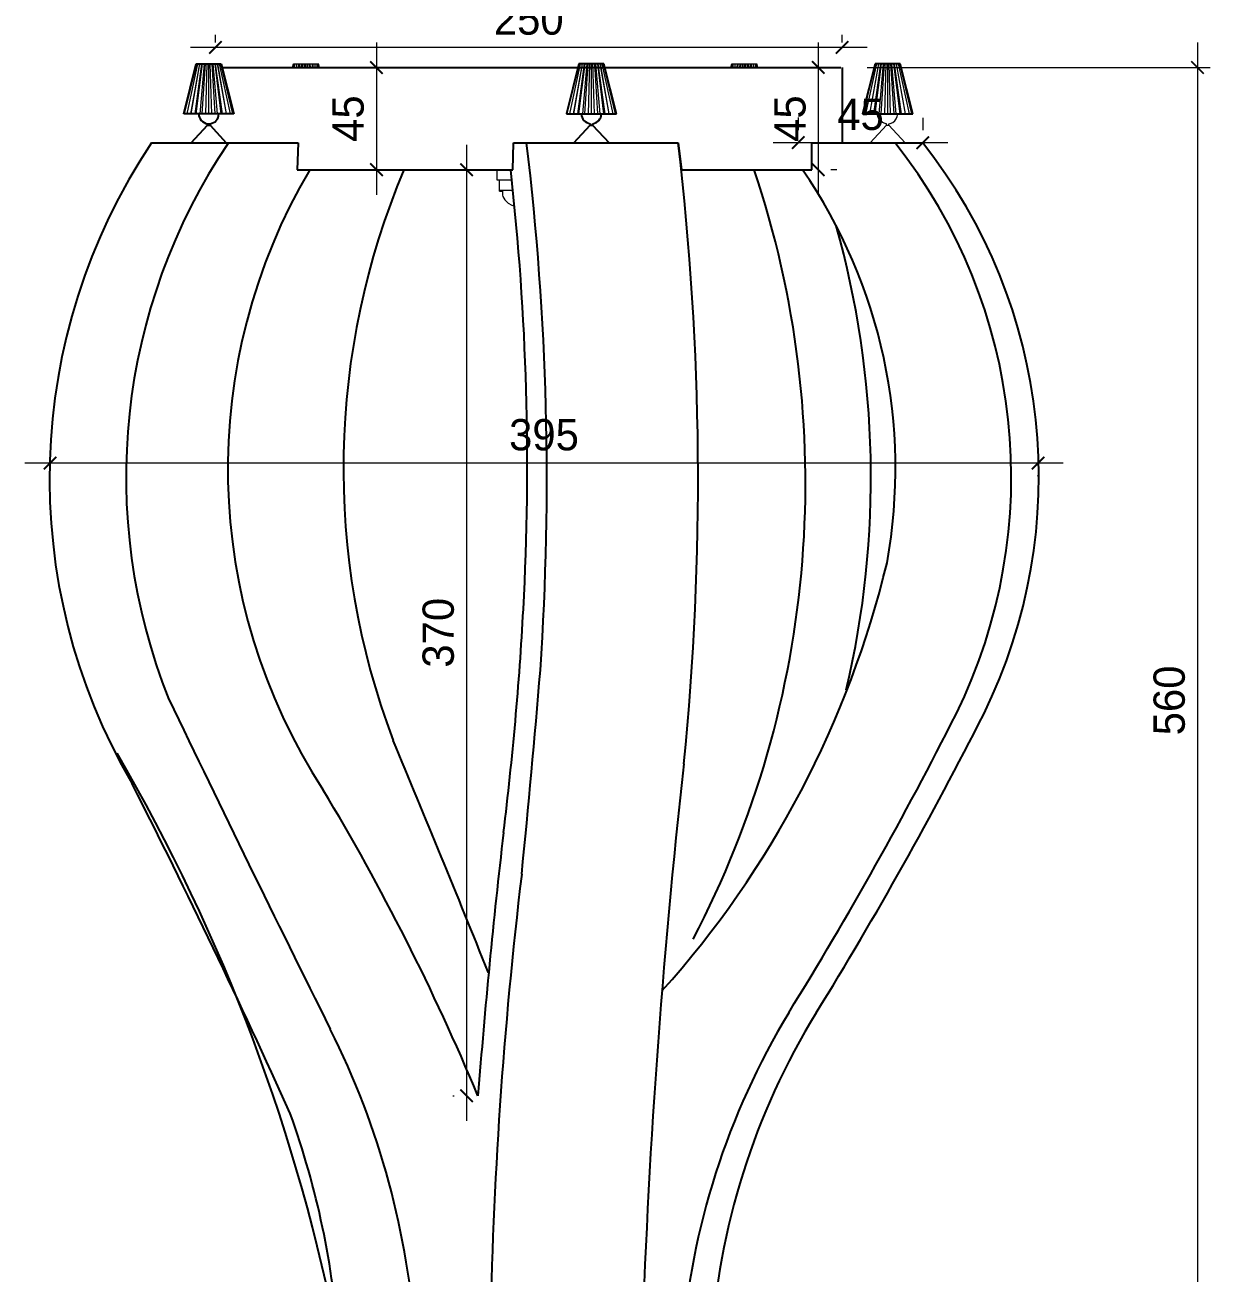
# Model space of a CAD drawing. Header units: inches. Extents: x -291016 to -124071, y 25078 to 137196.
# Drawn here: x -206660.2 to -206186.8, y 42415.9 to 42914.5 of the extents above; entities that cross this region are included whole.
import ezdxf

# ---------------------------------------------------------------- set-up
doc = ezdxf.new("R2010")
doc.units = ezdxf.units.IN
doc.header["$MEASUREMENT"] = 0
doc.layers.add('Interior - Lamp', color=7, linetype='Continuous')
doc.layers.add('Interior - Lamp_Pen_No__77', color=7, linetype='Continuous', lineweight=20, true_color=0xffeb28)
doc.dimstyles.get("Standard").update_dxf_attribs({"dimtxt": 0.18, "dimasz": 0.18, "dimexe": 0.18, "dimexo": 0.0625, "dimgap": 0.09, "dimtad": 0, "dimtih": 1, "dimtoh": 1, "dimdec": 4, "dimzin": 0, "dimdsep": 46, "dimtxsty": 'Standard', "dimcen": 0.09, "dimadec": 0, "dimazin": 0, "dimtfac": 1, "dimtdec": 4, "dimtofl": 0, "dimtmove": 0, "dimatfit": 3, "dimfxl": 1, "dimtolj": 1, "dimtzin": 0, "dimarcsym": 0})

# ---------------------------------------------------------------- blocks, each defined once
blk = doc.blocks.new('Section Elem_145')
at = {"layer": 'Interior - Lamp_Pen_No__77', "linetype": 'Continuous'}
for p, q in [((9048.2, 10442), (9098.2, 10642)), ((9051.6, 10442), (9099.9, 10642)), ((9061.6, 10442), (9104.9, 10642)), ((9076.8, 10442), (9112.5, 10642)), ((9077.5, 10442), (9112.8, 10642)), ((9093.4, 10442), (9120.8, 10642)), ((9098.2, 10642), (9099.9, 10642)), ((9098.2, 10442), (9123.2, 10642)), ((9099.9, 10642), (9104.9, 10642)), ((9104.9, 10642), (9112.5, 10642)), ((9112.5, 10642), (9112.8, 10642)), ((9112.8, 10642), (9120.8, 10642)), ((9113.7, 10442), (9130.9, 10642)), ((9120.8, 10642), (9123.2, 10642)), ((9122.3, 10442), (9135.2, 10642)), ((9123.2, 10642), (9130.9, 10642)), ((9130.9, 10642), (9135.2, 10642)), ((9135.2, 10642), (9142.3, 10642)), ((9136.4, 10442), (9142.3, 10642)), ((9142.3, 10642), (9148.2, 10642)), ((9148.2, 10642), (9154, 10642)), ((9148.2, 10442), (9148.2, 10642)), ((9154, 10642), (9161.1, 10642)), ((9159.9, 10442), (9154, 10642)), ((9161.1, 10642), (9165.4, 10642)), ((9174.1, 10442), (9161.1, 10642)), ((9165.4, 10642), (9173.2, 10642)), ((9182.6, 10442), (9165.4, 10642)), ((9173.2, 10642), (9175.6, 10642)), ((9198.2, 10442), (9173.2, 10642)), ((9175.6, 10642), (9183.5, 10642)), ((9203, 10442), (9175.6, 10642)), ((9183.5, 10642), (9183.9, 10642)), ((9218.9, 10442), (9183.5, 10642)), ((9183.9, 10642), (9191.5, 10642)), ((9219.6, 10442), (9183.9, 10642)), ((9191.5, 10642), (9196.5, 10642)), ((9234.8, 10442), (9191.5, 10642)), ((9196.5, 10642), (9198.2, 10642)), ((9244.8, 10442), (9196.5, 10642)), ((9248.2, 10442), (9198.2, 10642)), ((9048.2, 10442), (9051.6, 10442)), ((9051.6, 10442), (9061.6, 10442)), ((9061.6, 10442), (9076.8, 10442)), ((9076.8, 10442), (9077.5, 10442)), ((9077.5, 10442), (9093.4, 10442)), ((9093.4, 10442), (9098.2, 10442)), ((9098.2, 10442), (9113.7, 10442)), ((9109.5, 10431.7), (9108.2, 10442)), ((9113.5, 10422), (9109.5, 10431.7)), ((9119.9, 10413.7), (9113.5, 10422)), ((9113.7, 10442), (9122.3, 10442)), ((9122.3, 10442), (9136.4, 10442)), ((9136.4, 10442), (9148.2, 10442)), ((9148.2, 10442), (9159.9, 10442)), ((9159.9, 10442), (9174.1, 10442)), ((9174.1, 10442), (9182.6, 10442)), ((9176.5, 10413.7), (9182.8, 10422)), ((9182.6, 10442), (9198.2, 10442)), ((9182.8, 10422), (9186.8, 10431.7)), ((9186.8, 10431.7), (9188.2, 10442)), ((9198.2, 10442), (9203, 10442)), ((9203, 10442), (9218.9, 10442)), ((9218.9, 10442), (9219.6, 10442)), ((9219.6, 10442), (9234.8, 10442)), ((9234.8, 10442), (9244.8, 10442)), ((9244.8, 10442), (9248.2, 10442)), ((9078.2, 10326.2), (9143.2, 10396.2)), ((9128.2, 10407.4), (9119.9, 10413.7)), ((9137.8, 10403.4), (9128.2, 10407.4)), ((9143.2, 10402.7), (9137.8, 10403.4)), ((9143.2, 10396.2), (9143.2, 10402.7)), ((9143.2, 10396.2), (9143.3, 10396.2)), ((9143.3, 10396.2), (9143.8, 10396.2)), ((9143.8, 10396.2), (9144.6, 10396.2)), ((9144.6, 10396.2), (9145.7, 10396.2)), ((9145.7, 10396.2), (9146.9, 10396.2)), ((9146.9, 10396.2), (9148.2, 10396.2)), ((9148.2, 10396.2), (9149.5, 10396.2)), ((9149.5, 10396.2), (9150.7, 10396.2)), ((9150.7, 10396.2), (9151.7, 10396.2)), ((9151.7, 10396.2), (9152.5, 10396.2)), ((9152.5, 10396.2), (9153, 10396.2)), ((9153, 10396.2), (9153.2, 10396.2)), ((9153.2, 10402.7), (9158.5, 10403.4)), ((9153.2, 10396.2), (9153.2, 10402.7)), ((9218, 10326.3), (9153.2, 10396.2)), ((9158.5, 10403.4), (9168.2, 10407.4)), ((9168.2, 10407.4), (9176.5, 10413.7)), ((9078.2, 10326.2), (9080.6, 10326.2)), ((9080.6, 10326.2), (9087.5, 10326.2)), ((9087.5, 10326.2), (9098.7, 10326.2)), ((9098.7, 10326.2), (9113.2, 10326.2)), ((9113.2, 10326.2), (9130.1, 10326.2)), ((9130.1, 10326.2), (9148.2, 10326.2)), ((9148.2, 10326.2), (9166.3, 10326.2)), ((9166.3, 10326.2), (9183.2, 10326.2)), ((9183.2, 10326.2), (9183.3, 10326.2))]:
    blk.add_line(p, q, dxfattribs=at)
blk = doc.blocks.new('Section Elem_146')
at = {"layer": 'Interior - Lamp_Pen_No__77', "linetype": 'Continuous'}
for p, q in [((9482.7, 10627.1), (9486.4, 10642)), ((9484.5, 10627.1), (9488.1, 10642)), ((9486.4, 10642), (9488.1, 10642)), ((9488.1, 10642), (9493.1, 10642)), ((9489.9, 10627.1), (9493.1, 10642)), ((9493.1, 10642), (9500.7, 10642)), ((9498, 10627.1), (9500.7, 10642)), ((9498.4, 10627.1), (9501.1, 10642)), ((9500.7, 10642), (9501.1, 10642)), ((9501.1, 10642), (9509, 10642)), ((9507, 10627.1), (9509, 10642)), ((9509, 10642), (9511.4, 10642)), ((9509.5, 10627.1), (9511.4, 10642)), ((9511.4, 10642), (9519.2, 10642)), ((9517.9, 10627.1), (9519.2, 10642)), ((9519.2, 10642), (9523.5, 10642)), ((9522.5, 10627.1), (9523.5, 10642)), ((9523.5, 10642), (9530.5, 10642)), ((9530.1, 10627.1), (9530.5, 10642)), ((9530.5, 10642), (9536.4, 10642)), ((9536.4, 10642), (9542.3, 10642)), ((9536.4, 10627.1), (9536.4, 10642)), ((9542.3, 10642), (9549.4, 10642)), ((9542.7, 10627.1), (9542.3, 10642)), ((9549.4, 10642), (9553.6, 10642)), ((9550.3, 10627.1), (9549.4, 10642)), ((9553.6, 10642), (9561.4, 10642)), ((9554.9, 10627.1), (9553.6, 10642)), ((9561.4, 10642), (9563.8, 10642)), ((9563.3, 10627.1), (9561.4, 10642)), ((9563.8, 10642), (9571.8, 10642)), ((9565.9, 10627.1), (9563.8, 10642)), ((9571.8, 10642), (9572.1, 10642)), ((9574.4, 10627.1), (9571.8, 10642)), ((9572.1, 10642), (9579.7, 10642)), ((9574.8, 10627.1), (9572.1, 10642)), ((9579.7, 10642), (9584.7, 10642)), ((9583, 10627.1), (9579.7, 10642)), ((9584.7, 10642), (9586.4, 10642)), ((9588.3, 10627.1), (9584.7, 10642)), ((9590.2, 10627.1), (9586.4, 10642))]:
    blk.add_line(p, q, dxfattribs=at)
blk = doc.blocks.new('Section Elem_147')
at = {"layer": 'Interior - Lamp_Pen_No__77', "linetype": 'Continuous'}
for p, q in [((10576.8, 10442), (10626.8, 10642)), ((10580.3, 10442), (10628.6, 10642)), ((10590.2, 10442), (10633.5, 10642)), ((10605.4, 10442), (10641.1, 10642)), ((10606.1, 10442), (10641.5, 10642)), ((10622.1, 10442), (10649.5, 10642)), ((10626.8, 10642), (10628.6, 10642)), ((10626.8, 10442), (10651.8, 10642)), ((10628.6, 10642), (10633.5, 10642)), ((10633.5, 10642), (10641.1, 10642)), ((10641.1, 10642), (10641.5, 10642)), ((10641.5, 10642), (10649.5, 10642)), ((10642.4, 10442), (10659.6, 10642)), ((10649.5, 10642), (10651.8, 10642)), ((10651, 10442), (10663.9, 10642)), ((10651.8, 10642), (10659.6, 10642)), ((10659.6, 10642), (10663.9, 10642)), ((10663.9, 10642), (10671, 10642)), ((10665.1, 10442), (10671, 10642)), ((10671, 10642), (10676.8, 10642)), ((10676.8, 10642), (10682.7, 10642)), ((10676.8, 10442), (10676.8, 10642)), ((10682.7, 10642), (10689.8, 10642)), ((10688.6, 10442), (10682.7, 10642)), ((10689.8, 10642), (10694.1, 10642)), ((10702.7, 10442), (10689.8, 10642)), ((10694.1, 10642), (10701.8, 10642)), ((10711.3, 10442), (10694.1, 10642)), ((10701.8, 10642), (10704.2, 10642)), ((10726.8, 10442), (10701.8, 10642)), ((10704.2, 10642), (10712.2, 10642)), ((10731.6, 10442), (10704.2, 10642)), ((10712.2, 10642), (10712.6, 10642)), ((10747.6, 10442), (10712.2, 10642)), ((10712.6, 10642), (10720.2, 10642)), ((10748.3, 10442), (10712.6, 10642)), ((10720.2, 10642), (10725.1, 10642)), ((10763.5, 10442), (10720.2, 10642)), ((10725.1, 10642), (10726.8, 10642)), ((10773.4, 10442), (10725.1, 10642)), ((10776.8, 10442), (10726.8, 10642)), ((10576.8, 10442), (10580.3, 10442)), ((10580.3, 10442), (10590.2, 10442)), ((10590.2, 10442), (10605.4, 10442)), ((10605.4, 10442), (10606.1, 10442)), ((10606.1, 10442), (10622.1, 10442)), ((10622.1, 10442), (10626.8, 10442)), ((10626.8, 10442), (10642.4, 10442)), ((10638.2, 10431.7), (10636.8, 10442)), ((10642.2, 10422), (10638.2, 10431.7)), ((10648.6, 10413.7), (10642.2, 10422)), ((10642.4, 10442), (10651, 10442)), ((10651, 10442), (10665.1, 10442)), ((10665.1, 10442), (10676.8, 10442)), ((10676.8, 10442), (10688.6, 10442)), ((10688.6, 10442), (10702.7, 10442)), ((10702.7, 10442), (10711.3, 10442)), ((10705.1, 10413.7), (10711.5, 10422)), ((10711.3, 10442), (10726.8, 10442)), ((10711.5, 10422), (10715.5, 10431.7)), ((10715.5, 10431.7), (10716.8, 10442)), ((10726.8, 10442), (10731.6, 10442)), ((10731.6, 10442), (10747.6, 10442)), ((10747.6, 10442), (10748.3, 10442)), ((10748.3, 10442), (10763.5, 10442)), ((10763.5, 10442), (10773.4, 10442)), ((10773.4, 10442), (10776.8, 10442)), ((10606.9, 10326.3), (10671.8, 10396.2)), ((10656.8, 10407.4), (10648.6, 10413.7)), ((10666.5, 10403.4), (10656.8, 10407.4)), ((10671.9, 10402.7), (10666.5, 10403.4)), ((10671.8, 10396.2), (10671.8, 10402.7)), ((10671.8, 10396.2), (10672, 10396.2)), ((10672, 10396.2), (10672.5, 10396.2)), ((10672.5, 10396.2), (10673.3, 10396.2)), ((10673.3, 10396.2), (10674.3, 10396.2)), ((10674.3, 10396.2), (10675.6, 10396.2)), ((10675.6, 10396.2), (10676.8, 10396.2)), ((10676.8, 10396.2), (10678.1, 10396.2)), ((10678.1, 10396.2), (10679.3, 10396.2)), ((10679.3, 10396.2), (10680.4, 10396.2)), ((10680.4, 10396.2), (10681.2, 10396.2)), ((10681.2, 10396.2), (10681.7, 10396.2)), ((10681.7, 10396.2), (10681.8, 10396.2)), ((10681.8, 10402.7), (10687.2, 10403.4)), ((10681.8, 10396.2), (10681.8, 10402.7)), ((10746.8, 10326.2), (10681.8, 10396.2)), ((10687.2, 10403.4), (10696.8, 10407.4)), ((10696.8, 10407.4), (10705.1, 10413.7)), ((10616.4, 10326.2), (10627.4, 10326.2)), ((10627.4, 10326.2), (10641.8, 10326.2)), ((10641.8, 10326.2), (10658.7, 10326.2)), ((10658.7, 10326.2), (10676.8, 10326.2)), ((10676.8, 10326.2), (10695, 10326.2)), ((10695, 10326.2), (10711.8, 10326.2)), ((10711.8, 10326.2), (10726.3, 10326.2)), ((10726.3, 10326.2), (10737.5, 10326.2)), ((10737.5, 10326.2), (10744.5, 10326.2)), ((10744.5, 10326.2), (10745.1, 10326.2))]:
    blk.add_line(p, q, dxfattribs=at)
blk = doc.blocks.new('Section Elem_148')
at = {"layer": 'Interior - Lamp_Pen_No__77', "linetype": 'Continuous'}
for p, q in [((11760.2, 10442), (11810.2, 10642)), ((11763.6, 10442), (11811.9, 10642)), ((11773.6, 10442), (11816.9, 10642)), ((11788.8, 10442), (11824.5, 10642)), ((11789.5, 10442), (11824.8, 10642)), ((11805.4, 10442), (11832.8, 10642)), ((11810.2, 10642), (11811.9, 10642)), ((11810.2, 10442), (11835.2, 10642)), ((11811.9, 10642), (11816.9, 10642)), ((11816.9, 10642), (11824.5, 10642)), ((11824.5, 10642), (11824.8, 10642)), ((11824.8, 10642), (11832.8, 10642)), ((11825.7, 10442), (11843, 10642)), ((11832.8, 10642), (11835.2, 10642)), ((11834.3, 10442), (11847.2, 10642)), ((11835.2, 10642), (11843, 10642)), ((11843, 10642), (11847.2, 10642)), ((11847.2, 10642), (11854.3, 10642)), ((11848.4, 10442), (11854.3, 10642)), ((11854.3, 10642), (11860.2, 10642)), ((11860.2, 10642), (11866.1, 10642)), ((11860.2, 10442), (11860.2, 10642)), ((11866.1, 10642), (11873.1, 10642)), ((11871.9, 10442), (11866.1, 10642)), ((11873.1, 10642), (11877.4, 10642)), ((11886.1, 10442), (11873.1, 10642)), ((11877.4, 10642), (11885.2, 10642)), ((11894.6, 10442), (11877.4, 10642)), ((11885.2, 10642), (11887.6, 10642)), ((11910.2, 10442), (11885.2, 10642)), ((11887.6, 10642), (11895.5, 10642)), ((11915, 10442), (11887.6, 10642)), ((11895.5, 10642), (11895.9, 10642)), ((11930.9, 10442), (11895.5, 10642)), ((11895.9, 10642), (11903.5, 10642)), ((11931.6, 10442), (11895.9, 10642)), ((11903.5, 10642), (11908.5, 10642)), ((11946.8, 10442), (11903.5, 10642)), ((11908.5, 10642), (11910.2, 10642)), ((11956.8, 10442), (11908.5, 10642)), ((11960.2, 10442), (11910.2, 10642)), ((11760.2, 10442), (11763.6, 10442)), ((11763.6, 10442), (11773.6, 10442)), ((11773.6, 10442), (11788.8, 10442)), ((11788.8, 10442), (11789.5, 10442)), ((11789.5, 10442), (11805.4, 10442)), ((11805.4, 10442), (11810.2, 10442)), ((11810.2, 10442), (11825.7, 10442)), ((11821.5, 10431.7), (11820.2, 10442)), ((11825.5, 10422), (11821.5, 10431.7)), ((11831.9, 10413.7), (11825.5, 10422)), ((11825.7, 10442), (11834.3, 10442)), ((11834.3, 10442), (11848.4, 10442)), ((11848.4, 10442), (11860.2, 10442)), ((11860.2, 10442), (11871.9, 10442)), ((11871.9, 10442), (11886.1, 10442)), ((11886.1, 10442), (11894.6, 10442)), ((11888.5, 10413.7), (11894.8, 10422)), ((11894.6, 10442), (11910.2, 10442)), ((11894.8, 10422), (11898.8, 10431.7)), ((11898.8, 10431.7), (11900.2, 10442)), ((11910.2, 10442), (11915, 10442)), ((11915, 10442), (11930.9, 10442)), ((11930.9, 10442), (11931.6, 10442)), ((11931.6, 10442), (11946.8, 10442)), ((11946.8, 10442), (11956.8, 10442)), ((11956.8, 10442), (11960.2, 10442)), ((11790.3, 10326.3), (11855.2, 10396.2)), ((11840.2, 10407.4), (11831.9, 10413.7)), ((11849.8, 10403.4), (11840.2, 10407.4)), ((11855.2, 10402.7), (11849.8, 10403.4)), ((11855.2, 10396.2), (11855.2, 10402.7)), ((11855.2, 10396.2), (11855.4, 10396.2)), ((11855.4, 10396.2), (11855.9, 10396.2)), ((11855.9, 10396.2), (11856.6, 10396.2)), ((11856.6, 10396.2), (11857.7, 10396.2)), ((11857.7, 10396.2), (11858.9, 10396.2)), ((11858.9, 10396.2), (11860.2, 10396.2)), ((11860.2, 10396.2), (11861.5, 10396.2)), ((11861.5, 10396.2), (11862.7, 10396.2)), ((11862.7, 10396.2), (11863.7, 10396.2)), ((11863.7, 10396.2), (11864.5, 10396.2)), ((11864.5, 10396.2), (11865, 10396.2)), ((11865, 10396.2), (11865.2, 10396.2)), ((11865.2, 10402.7), (11870.5, 10403.4)), ((11865.2, 10396.2), (11865.2, 10402.7)), ((11930.2, 10326.2), (11865.2, 10396.2)), ((11870.5, 10403.4), (11880.2, 10407.4)), ((11880.2, 10407.4), (11888.5, 10413.7)), ((11829.7, 10326.2), (11842.1, 10326.2)), ((11842.1, 10326.2), (11860.2, 10326.2)), ((11860.2, 10326.2), (11878.3, 10326.2)), ((11878.3, 10326.2), (11895.2, 10326.2)), ((11895.2, 10326.2), (11909.7, 10326.2)), ((11909.7, 10326.2), (11920.8, 10326.2)), ((11920.8, 10326.2), (11927.8, 10326.2)), ((11927.8, 10326.2), (11930.2, 10326.2))]:
    blk.add_line(p, q, dxfattribs=at)
blk = doc.blocks.new('Section Elem_149')
at = {"layer": 'Interior - Lamp_Pen_No__77', "linetype": 'Continuous'}
for p, q in [((11234.1, 10627.1), (11237.9, 10642)), ((11236, 10627.1), (11239.6, 10642)), ((11237.9, 10642), (11239.6, 10642)), ((11239.6, 10642), (11244.6, 10642)), ((11241.3, 10627.1), (11244.6, 10642)), ((11244.6, 10642), (11252.2, 10642)), ((11249.5, 10627.1), (11252.2, 10642)), ((11249.9, 10627.1), (11252.5, 10642)), ((11252.2, 10642), (11252.5, 10642)), ((11252.5, 10642), (11260.5, 10642)), ((11258.4, 10627.1), (11260.5, 10642)), ((11260.5, 10642), (11262.9, 10642)), ((11261, 10627.1), (11262.9, 10642)), ((11262.9, 10642), (11270.6, 10642)), ((11269.4, 10627.1), (11270.6, 10642)), ((11270.6, 10642), (11274.9, 10642)), ((11274, 10627.1), (11274.9, 10642)), ((11274.9, 10642), (11282, 10642)), ((11281.5, 10627.1), (11282, 10642)), ((11282, 10642), (11287.9, 10642)), ((11287.9, 10642), (11293.7, 10642)), ((11287.9, 10627.1), (11287.9, 10642)), ((11293.7, 10642), (11300.8, 10642)), ((11294.2, 10627.1), (11293.7, 10642)), ((11300.8, 10642), (11305.1, 10642)), ((11301.8, 10627.1), (11300.8, 10642)), ((11305.1, 10642), (11312.9, 10642)), ((11306.4, 10627.1), (11305.1, 10642)), ((11312.9, 10642), (11315.3, 10642)), ((11314.7, 10627.1), (11312.9, 10642)), ((11315.3, 10642), (11323.2, 10642)), ((11317.3, 10627.1), (11315.3, 10642)), ((11323.2, 10642), (11323.6, 10642)), ((11325.9, 10627.1), (11323.2, 10642)), ((11323.6, 10642), (11331.2, 10642)), ((11326.2, 10627.1), (11323.6, 10642)), ((11331.2, 10642), (11336.2, 10642)), ((11334.4, 10627.1), (11331.2, 10642)), ((11336.2, 10642), (11337.9, 10642)), ((11339.8, 10627.1), (11336.2, 10642)), ((11341.6, 10627.1), (11337.9, 10642))]:
    blk.add_line(p, q, dxfattribs=at)
blk = doc.blocks.new('Section Elem_150')
at = {"layer": 'Interior - Lamp_Pen_No__77', "linetype": 'Continuous'}
for p, q in [((10298.3, 10218.8), (10298.3, 10178.3)), ((10298.3, 10178.3), (10301.2, 10178.3)), ((10301.2, 10178.3), (10309.7, 10178.3)), ((10308.3, 10178.3), (10308.3, 10137.8)), ((10309.7, 10178.3), (10323.6, 10178.3)), ((10323.6, 10178.3), (10342.2, 10178.3)), ((10342.2, 10178.3), (10358.9, 10178.3)), ((10308.3, 10137.8), (10311, 10137.8)), ((10309.8, 10132.8), (10309.8, 10137.8)), ((10309.8, 10132.8), (10309.9, 10132.8)), ((10309.9, 10132.8), (10310.2, 10132.8)), ((10310.2, 10132.8), (10310.7, 10132.8)), ((10310.7, 10132.8), (10311.3, 10132.8)), ((10311, 10137.8), (10319, 10137.8)), ((10311.3, 10132.8), (10312, 10132.8)), ((10312, 10132.8), (10312.9, 10132.8)), ((10312.9, 10132.8), (10313.8, 10132.8)), ((10313.8, 10132.8), (10314.8, 10132.8)), ((10314.8, 10132.8), (10315.8, 10132.8)), ((10315.8, 10132.8), (10316.7, 10132.8)), ((10316.7, 10132.8), (10317.6, 10132.8)), ((10317.6, 10132.8), (10318.3, 10132.8)), ((10318.3, 10132.8), (10319, 10132.8)), ((10319, 10137.8), (10331.9, 10137.8)), ((10319, 10132.8), (10319.4, 10132.8)), ((10319.4, 10132.8), (10319.7, 10132.8)), ((10319.7, 10132.8), (10319.8, 10132.8)), ((10319.8, 10132.8), (10319.8, 10137.8)), ((10321.7, 10131.4), (10321, 10124.6)), ((10321, 10124.6), (10321.7, 10117.8)), ((10323.5, 10137.8), (10321.7, 10131.4)), ((10331.9, 10137.8), (10349.3, 10137.8)), ((10349.3, 10137.8), (10363.5, 10137.8)), ((10321.7, 10117.8), (10323.5, 10111.4)), ((10323.5, 10111.4), (10326.7, 10104.6)), ((10326.7, 10104.6), (10330.7, 10098.6)), ((10330.7, 10098.6), (10343.7, 10085.9)), ((10343.7, 10085.9), (10358.3, 10076.7)), ((10358.3, 10076.7), (10370.2, 10072.7))]:
    blk.add_line(p, q, dxfattribs=at)
blk = doc.blocks.new('_ArchTick')
at = {"color": 0, "const_width": 0.15}
blk.add_lwpolyline([(-0.5, -0.5), (0.5, 0.5)], dxfattribs=at)
blk = doc.blocks.new('*D632')
at = {"color": 8, "lineweight": 13, "transparency": 16777216}
for p, q in [((-206584.06, 42907.52), (-206584.06, 42910.5)), ((-206333.77, 42907.47), (-206333.77, 42910.5)), ((-206323.77, 42905.5), (-206594.06, 42905.5))]:
    blk.add_line(p, q, dxfattribs=at)
at = {"layer": 'Defpoints', "color": 0, "transparency": 16777216}
for p in [(-206584.06, 42905.5), (-206584.06, 42897.52), (-206333.77, 42897.47)]:
    blk.add_point(p, dxfattribs=at)
at = {"color": 8, "lineweight": 13, "transparency": 16777216, "xscale": 5, "yscale": 5, "zscale": 5, "rotation": 180}
blk.add_blockref('_ArchTick', (-206584.06, 42905.5), dxfattribs=at)
at = {"color": 8, "lineweight": 13, "transparency": 16777216, "xscale": 5, "yscale": 5, "zscale": 5}
blk.add_blockref('_ArchTick', (-206333.77, 42905.5), dxfattribs=at)
at = {"color": 7, "transparency": 16777216, "insert": (-206458.92, 42916.75), "char_height": 12.5, "attachment_point": 5}
blk.add_mtext('\\A1;250', dxfattribs=at)
blk = doc.blocks.new('*D411')
at = {"color": 8, "lineweight": 13, "transparency": 16777216}
for p, q in [((-206245.49, 42739.46), (-206660.17, 42739.46)), ((-206650.17, 42734.19), (-206650.17, 42734.46)), ((-206255.49, 42734.19), (-206255.49, 42734.46))]:
    blk.add_line(p, q, dxfattribs=at)
at = {"layer": 'Defpoints', "color": 0, "transparency": 16777216}
for p in [(-206650.17, 42744.19), (-206255.49, 42744.19), (-206650.17, 42739.46)]:
    blk.add_point(p, dxfattribs=at)
at = {"color": 8, "lineweight": 13, "transparency": 16777216, "xscale": 5, "yscale": 5, "zscale": 5, "rotation": 180}
blk.add_blockref('_ArchTick', (-206650.17, 42739.46), dxfattribs=at)
at = {"color": 8, "lineweight": 13, "transparency": 16777216, "xscale": 5, "yscale": 5, "zscale": 5}
blk.add_blockref('_ArchTick', (-206255.49, 42739.46), dxfattribs=at)
at = {"color": 7, "transparency": 16777216, "insert": (-206452.83, 42750.71), "char_height": 12.5, "attachment_point": 5}
blk.add_mtext('\\A1;395', dxfattribs=at)
blk = doc.blocks.new('*D412')
at = {"color": 8, "lineweight": 13, "transparency": 16777216}
for p, q in [((-206483.76, 42866.64), (-206483.76, 42476.74)), ((-206475.53, 42856.64), (-206478.76, 42856.64)), ((-206489.23, 42486.74), (-206488.76, 42486.74))]:
    blk.add_line(p, q, dxfattribs=at)
at = {"layer": 'Defpoints', "color": 0, "transparency": 16777216}
for p in [(-206485.53, 42856.64), (-206483.76, 42486.74), (-206479.23, 42486.74)]:
    blk.add_point(p, dxfattribs=at)
at = {"color": 8, "lineweight": 13, "transparency": 16777216, "xscale": 5, "yscale": 5, "zscale": 5}
for p, rotation in [((-206483.76, 42856.64), 90), ((-206483.76, 42486.74), 270)]:
    blk.add_blockref('_ArchTick', p, dxfattribs=dict(at, rotation=rotation))
at = {"color": 7, "transparency": 16777216, "insert": (-206495.01, 42671.69), "char_height": 12.5, "attachment_point": 5, "rotation": 90}
blk.add_mtext('\\A1;370', dxfattribs=at)
blk = doc.blocks.new('*D413')
at = {"color": 8, "lineweight": 13, "transparency": 16777216}
for p, q in [((-206519.76, 42907.47), (-206519.76, 42846.64)), ((-206512.14, 42897.47), (-206514.76, 42897.47)), ((-206512.14, 42856.64), (-206514.76, 42856.64))]:
    blk.add_line(p, q, dxfattribs=at)
at = {"layer": 'Defpoints', "color": 0, "transparency": 16777216}
for p in [(-206522.14, 42897.47), (-206522.14, 42856.64), (-206519.76, 42856.64)]:
    blk.add_point(p, dxfattribs=at)
at = {"color": 8, "lineweight": 13, "transparency": 16777216, "xscale": 5, "yscale": 5, "zscale": 5}
for p, rotation in [((-206519.76, 42897.47), 90), ((-206519.76, 42856.64), 270)]:
    blk.add_blockref('_ArchTick', p, dxfattribs=dict(at, rotation=rotation))
at = {"color": 7, "transparency": 16777216, "insert": (-206531.01, 42877.05), "char_height": 12.5, "attachment_point": 5, "rotation": 90}
blk.add_mtext('\\A1;45', dxfattribs=at)
blk = doc.blocks.new('*D414')
at = {"color": 8, "lineweight": 13, "transparency": 16777216}
for p, q in [((-206351.26, 42877.44), (-206351.26, 42872.44)), ((-206301.53, 42877.35), (-206301.53, 42872.44)), ((-206291.53, 42867.44), (-206361.26, 42867.44))]:
    blk.add_line(p, q, dxfattribs=at)
at = {"layer": 'Defpoints', "color": 0, "transparency": 16777216}
for p in [(-206351.26, 42867.44), (-206351.26, 42867.44), (-206301.53, 42867.35)]:
    blk.add_point(p, dxfattribs=at)
at = {"color": 8, "lineweight": 13, "transparency": 16777216, "xscale": 5, "yscale": 5, "zscale": 5, "rotation": 180}
blk.add_blockref('_ArchTick', (-206351.26, 42867.44), dxfattribs=at)
at = {"color": 8, "lineweight": 13, "transparency": 16777216, "xscale": 5, "yscale": 5, "zscale": 5}
blk.add_blockref('_ArchTick', (-206301.53, 42867.44), dxfattribs=at)
at = {"color": 7, "transparency": 16777216, "insert": (-206326.39, 42878.69), "char_height": 12.5, "attachment_point": 5}
blk.add_mtext('\\A1;45', dxfattribs=at)
blk = doc.blocks.new('*D416')
at = {"color": 8, "lineweight": 13, "transparency": 16777216}
for p, q in [((-206343.26, 42907.47), (-206343.26, 42846.64)), ((-206343.77, 42897.47), (-206348.26, 42897.47)), ((-206335.82, 42856.64), (-206338.26, 42856.64))]:
    blk.add_line(p, q, dxfattribs=at)
at = {"layer": 'Defpoints', "color": 0, "transparency": 16777216}
for p in [(-206333.77, 42897.47), (-206345.82, 42856.64), (-206343.26, 42856.64)]:
    blk.add_point(p, dxfattribs=at)
at = {"color": 8, "lineweight": 13, "transparency": 16777216, "xscale": 5, "yscale": 5, "zscale": 5}
for p, rotation in [((-206343.26, 42897.47), 90), ((-206343.26, 42856.64), 270)]:
    blk.add_blockref('_ArchTick', p, dxfattribs=dict(at, rotation=rotation))
at = {"color": 7, "transparency": 16777216, "insert": (-206354.51, 42877.05), "char_height": 12.5, "attachment_point": 5, "rotation": 90}
blk.add_mtext('\\A1;45', dxfattribs=at)
blk = doc.blocks.new('*D417')
at = {"color": 8, "lineweight": 13, "transparency": 16777216}
for p, q in [((-206191.76, 42907.47), (-206191.76, 42381.83)), ((-206323.77, 42897.47), (-206186.76, 42897.47)), ((-206323.77, 42391.83), (-206186.76, 42391.83))]:
    blk.add_line(p, q, dxfattribs=at)
at = {"layer": 'Defpoints', "color": 0, "transparency": 16777216}
for p in [(-206333.77, 42897.47), (-206333.77, 42391.83), (-206191.76, 42391.83)]:
    blk.add_point(p, dxfattribs=at)
at = {"color": 8, "lineweight": 13, "transparency": 16777216, "xscale": 5, "yscale": 5, "zscale": 5}
for p, rotation in [((-206191.76, 42897.47), 90), ((-206191.76, 42391.83), 270)]:
    blk.add_blockref('_ArchTick', p, dxfattribs=dict(at, rotation=rotation))
at = {"color": 7, "transparency": 16777216, "insert": (-206203.01, 42644.65), "char_height": 12.5, "attachment_point": 5, "rotation": 90}
blk.add_mtext('\\A1;560', dxfattribs=at)

msp = doc.modelspace()

# ---------------------------------------------------------------- linework, layer by layer
for p, q in [((-206596.7414, 42878.9602), (-206591.7414, 42898.9602)), ((-206591.7414, 42898.9602), (-206581.7414, 42898.9602)), ((-206581.7414, 42898.9602), (-206576.7414, 42878.9602)), ((-206581.368, 42897.4666), (-206334.2081, 42897.4666)), ((-206438.8733, 42898.9602), (-206443.8733, 42878.9602)), ((-206428.8733, 42898.9602), (-206438.8733, 42898.9602)), ((-206423.8733, 42878.9602), (-206428.8733, 42898.9602)), ((-206333.7705, 42897.4666), (-206333.7705, 42867.4331)), ((-206320.54, 42898.9602), (-206325.54, 42878.9602)), ((-206310.54, 42898.9602), (-206320.54, 42898.9602)), ((-206305.54, 42878.9602), (-206310.54, 42898.9602)), ((-206576.7414, 42878.9602), (-206596.7414, 42878.9602)), ((-206443.8733, 42878.9602), (-206423.8733, 42878.9602)), ((-206434.3733, 42875.026), (-206434.3733, 42874.3759)), ((-206433.3733, 42874.3759), (-206433.378, 42875.0254)), ((-206325.54, 42878.9602), (-206305.54, 42878.9602)), ((-206593.7414, 42867.3759), (-206587.2414, 42874.3759)), ((-206587.2414, 42874.3759), (-206586.2414, 42874.3759)), ((-206586.2414, 42874.3759), (-206579.7558, 42867.3914)), ((-206440.8646, 42867.3853), (-206434.3733, 42874.3759)), ((-206434.3733, 42874.3759), (-206433.4153, 42874.3759)), ((-206434.3733, 42874.3759), (-206433.3733, 42874.3759)), ((-206433.4153, 42874.3759), (-206426.8482, 42867.3489)), ((-206609.6665, 42867.3489), (-206550.9953, 42867.3489)), ((-206550.9953, 42867.3489), (-206551.3921, 42856.6365)), ((-206465.2193, 42856.6365), (-206465.0553, 42867.4294)), ((-206465.0553, 42867.4294), (-206399.2504, 42867.3489)), ((-206399.2504, 42867.3489), (-206397.8826, 42856.6365)), ((-206345.8197, 42856.6365), (-206345.7915, 42867.4357)), ((-206345.7915, 42867.4357), (-206301.5315, 42867.3489)), ((-206551.3921, 42856.6365), (-206465.2193, 42856.6365)), ((-206397.8826, 42856.6365), (-206345.8197, 42856.6365))]:
    msp.add_line(p, q)
msp.add_lwpolyline([(-206587.2369, 42875.0255), (-206586.2414, 42875.0255), (-206586.2414, 42874.3759), (-206587.2369, 42874.3759)], close=True)
for centre, radius, start, end in [((-206586.6333, 42879.0549), 4.1092, 181.320236, 261.490016), ((-206586.6686, 42878.9301), 3.9273, 276.244989, 0.439843), ((-206433.864, 42879.0031), 4.0095, 180.612482, 262.767812), ((-206433.9141, 42879.0311), 4.0414, 277.68966, 358.995171), ((-206409.0046, 42733.203), 241.3717, 146.236586, 210.317858), ((-206381.14, 42733.7773), 238.6522, 145.965559, 201.838497), ((-207581.1588, 42732.7474), 1129.4504, 356.1408675, 6.8444519), ((-207527.7689, 42732.9876), 1136.489, 354.2591146, 6.7896661), ((-206481.0152, 42733.9867), 214.8619, 333.825805, 38.366396), ((-206470.0523, 42733.9806), 214.9101, 333.833926, 38.358276), ((-206344.6123, 42737.0355), 234.5158, 149.336759, 213.077895), ((-206226.1841, 42737.2107), 306.7839, 157.090098, 200.711836), ((-207519.7834, 42738.4658), 1060.2667, 356.8972737, 6.3991274), ((-206740.7838, 42731.5099), 392.4144, 332.324512, 18.59421), ((-206522.8509, 42737.2229), 210.4367, 349.721311, 34.573036), ((-206692.556, 42733.7849), 370.3305, 346.75314, 15.737893), ((-206699.9136, 42792.4228), 395.1612, 318.119053, 346.425301), ((-207738.5978, 42749.8353), 1279.3758, 352.9080439, 356.9192532), ((-211280.159, 43057.6916), 4842.5179, 354.2821036, 355.2504735), ((-198044.2857, 46754.2088), 9493.7515, 205.64679232, 206.53208412), ((-207715.0777, 43360.7159), 1598.9341, 328.2736929, 333.1766447), ((-207720.5087, 43369.938), 1617.7762, 328.3022622, 333.1480754), ((-212312.1413, 40193.5113), 6289.5631, 21.86506742, 22.77921014), ((-203448.059, 42289.8978), 2967.2622, 173.6262392, 178.2181729), ((-209301.6944, 41243.6747), 3012.67, 24.2198683, 26.9991683), ((-207341.9914, 42126.9991), 934.7514, 22.6343557, 31.0436393), ((-203619.1992, 42262.6206), 2868.7689, 173.4094077, 175.520861), ((-204679.789, 42360.8207), 1794.7987, 173.139012, 179.0662014), ((-206098.4833, 42364.468), 299.9938, 148.794658, 175.783268), ((-206101.1905, 42370.1882), 285.298, 148.348945, 176.666002), ((-206830.3454, 42366.6316), 326.9254, 3.704139, 26.667672), ((-206872.4745, 42364.597), 338.4056, 3.856087, 19.865245)]:
    msp.add_arc(centre, radius, start, end)
at = {"color": 0}
msp.add_arc((-207269.4881, 42246.3817), 748.1436, 10.9126477, 30.2779838, dxfattribs=at)

# ---------------------------------------------------------------- block references
at = {"layer": 'Interior - Lamp', "lineweight": 0, "xscale": 0.1000000000058208, "yscale": 0.09999999999854481, "zscale": 0.1}
for name in ['Section Elem_145', 'Section Elem_146', 'Section Elem_147', 'Section Elem_149', 'Section Elem_148', 'Section Elem_150']:
    msp.add_blockref(name, (-207501.5583, 41834.7582), dxfattribs=at)

# ---------------------------------------------------------------- dimensions: what is measured, and where the dimension line sits
at = {"color": 0}
for base, p1, p2, picture, middle in [((-206584.0608, 42905.5), (-206333.7705, 42897.4666), (-206584.0608, 42897.5155), '*D632', (-206458.9157, 42916.75)), ((-206650.1725, 42739.4583), (-206255.4891, 42744.1935), (-206650.1725, 42744.1935), '*D411', (-206452.8308, 42750.7083))]:
    dim = msp.add_linear_dim(base=base, p1=p1, p2=p2, dimstyle='Standard', override={"dimtxt": 12.5, "dimasz": 5, "dimexe": 5, "dimexo": 10, "dimgap": 5, "dimtad": 1, "dimtih": 0, "dimtoh": 0, "dimdec": 0, "dimzin": 8, "dimblk1": 'ArchTick', "dimblk2": 'ArchTick', "dimsah": 1, "dimcen": 2.5, "dimdle": 10, "dimclrd": 8, "dimclre": 8, "dimclrt": 7, "dimtdec": 0, "dimtix": 1, "dimtofl": 1, "dimtmove": 2, "dimldrblk": 'ArchTick', "dimlwd": 13, "dimlwe": 13}, dxfattribs=at)
    dim.commit()
    dim.dimension.update_dxf_attribs({"geometry": picture, "text_midpoint": middle})
for base, p1, p2, text, picture, middle in [((-206519.7567, 42856.6365), (-206522.1421, 42897.4666), (-206522.1421, 42856.6365), '45', '*D413', (-206531.0067, 42877.0516)), ((-206343.2567, 42856.6365), (-206333.7705, 42897.4666), (-206345.8197, 42856.6365), '45', '*D416', (-206354.5067, 42877.0516)), ((-206191.7567, 42391.8279), (-206333.7705, 42897.4666), (-206333.7705, 42391.8279), '560', '*D417', (-206203.0067, 42644.6472))]:
    dim = msp.add_linear_dim(base=base, p1=p1, p2=p2, angle=90, text=text, dimstyle='Standard', override={"dimtxt": 12.5, "dimasz": 5, "dimexe": 5, "dimexo": 10, "dimgap": 5, "dimtad": 1, "dimtih": 0, "dimtoh": 0, "dimdec": 0, "dimzin": 8, "dimblk1": 'ArchTick', "dimblk2": 'ArchTick', "dimsah": 1, "dimcen": 2.5, "dimdle": 10, "dimclrd": 8, "dimclre": 8, "dimclrt": 7, "dimtdec": 0, "dimtix": 1, "dimtofl": 1, "dimtmove": 2, "dimldrblk": 'ArchTick', "dimlwd": 13, "dimlwe": 13}, dxfattribs=at)
    dim.commit()
    dim.dimension.update_dxf_attribs({"geometry": picture, "text_midpoint": middle})
dim = msp.add_linear_dim(base=(-206351.2567, 42867.4358), p1=(-206301.5315, 42867.3489), p2=(-206351.2567, 42867.4358), text='45', dimstyle='Standard', override={"dimtxt": 12.5, "dimasz": 5, "dimexe": 5, "dimexo": 10, "dimgap": 5, "dimtad": 1, "dimtih": 0, "dimtoh": 0, "dimdec": 0, "dimzin": 8, "dimblk1": 'ArchTick', "dimblk2": 'ArchTick', "dimsah": 1, "dimcen": 2.5, "dimdle": 10, "dimclrd": 8, "dimclre": 8, "dimclrt": 7, "dimtdec": 0, "dimtix": 1, "dimtofl": 1, "dimtmove": 2, "dimldrblk": 'ArchTick', "dimlwd": 13, "dimlwe": 13}, dxfattribs=at)
dim.commit()
dim.dimension.update_dxf_attribs({"geometry": '*D414', "text_midpoint": (-206326.3941, 42878.6858)})
dim = msp.add_linear_dim(base=(-206483.7567, 42486.7371), p1=(-206485.5289, 42856.6365), p2=(-206479.235, 42486.7371), angle=90, dimstyle='Standard', override={"dimtxt": 12.5, "dimasz": 5, "dimexe": 5, "dimexo": 10, "dimgap": 5, "dimtad": 1, "dimtih": 0, "dimtoh": 0, "dimdec": 0, "dimzin": 8, "dimblk1": 'ArchTick', "dimblk2": 'ArchTick', "dimsah": 1, "dimcen": 2.5, "dimdle": 10, "dimclrd": 8, "dimclre": 8, "dimclrt": 7, "dimtdec": 0, "dimtix": 1, "dimtofl": 1, "dimtmove": 2, "dimldrblk": 'ArchTick', "dimlwd": 13, "dimlwe": 13}, dxfattribs=at)
dim.commit()
dim.dimension.update_dxf_attribs({"geometry": '*D412', "text_midpoint": (-206495.0067, 42671.6868)})

doc.saveas('drawing.dxf')
